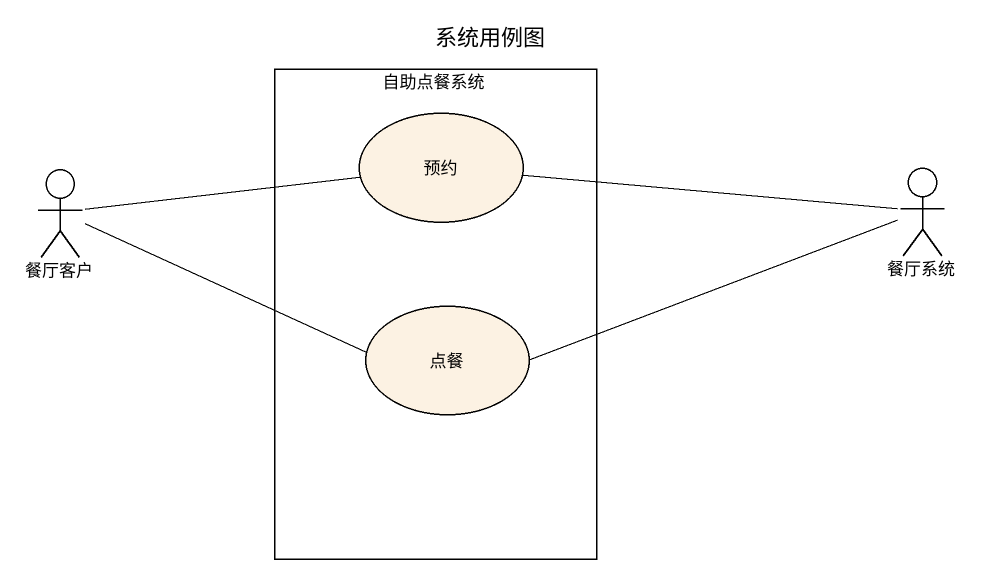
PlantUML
@startuml
title 系统用例图
rectangle 自助点餐系统 {
  usecase 预约
  usecase 点餐
}
actor 餐厅客户
actor 餐厅系统
餐厅客户 -right- 预约
餐厅客户 -right- 点餐
餐厅系统 -left- 预约
餐厅系统 -left- 点餐
@enduml
